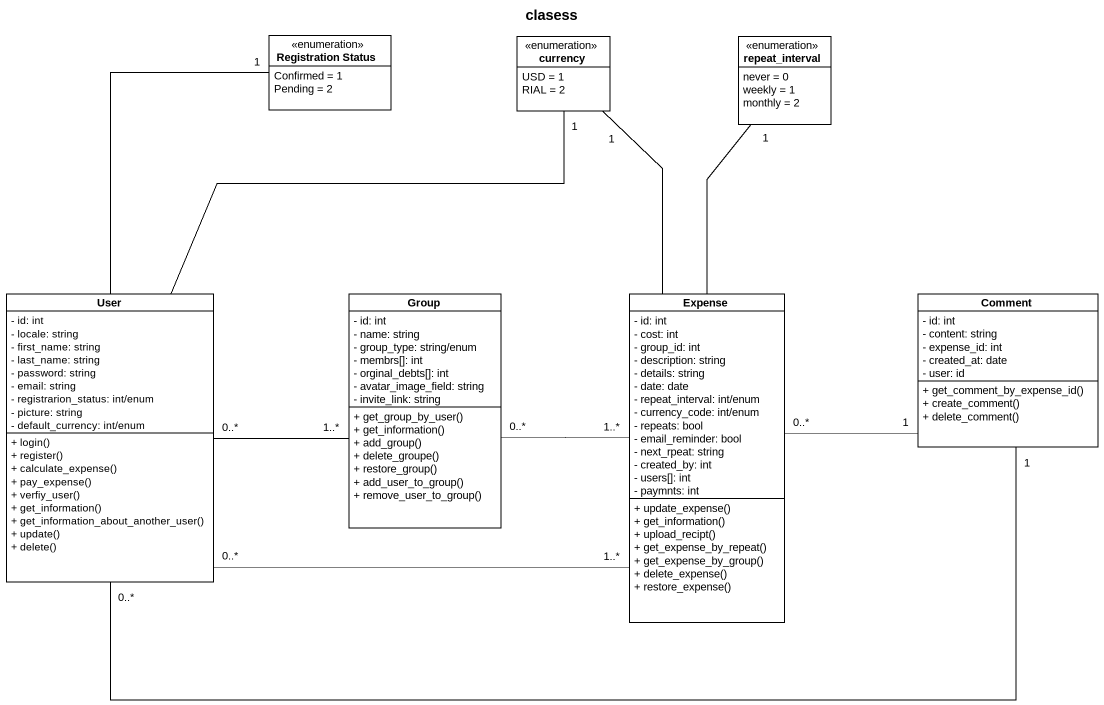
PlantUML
@startuml
title clasess
hide circle
hide empty members
skinparam classAttributeIconSize 0
enum "Registration Status" as Registration_Status {
  Confirmed = 1
  Pending = 2
}
enum currency {
  USD = 1
  RIAL = 2
}
enum repeat_interval {
  never = 0
  weekly = 1
  monthly = 2
}
class User {
  - id: int
  - locale: string
  - first_name: string
  - last_name: string
  - password: string
  - email: string
  - registrarion_status: int/enum
  - picture: string
  - default_currency: int/enum
  + login()
  + register()
  + calculate_expense()
  + pay_expense()
  + verfiy_user()
  + get_information()
  + get_information_about_another_user()
  + update()
  + delete()
}
class "Group" as Group_ {
  - id: int
  - name: string
  - group_type: string/enum
  - membrs[]: int
  - orginal_debts[]: int
  - avatar_image_field: string
  - invite_link: string
  + get_group_by_user()
  + get_information()
  + add_group()
  + delete_groupe()
  + restore_group()
  + add_user_to_group()
  + remove_user_to_group()
}
class Expense {
  - id: int
  - cost: int
  - group_id: int
  - description: string
  - details: string
  - date: date
  - repeat_interval: int/enum
  - currency_code: int/enum
  - repeats: bool
  - email_reminder: bool
  - next_rpeat: string
  - created_by: int
  - users[]: int
  - paymnts: int
  + update_expense()
  + get_information()
  + upload_recipt()
  + get_expense_by_repeat()
  + get_expense_by_group()
  + delete_expense()
  + restore_expense()
}
class Comment {
  - id: int
  - content: string
  - expense_id: int
  - created_at: date
  - user: id
  + get_comment_by_expense_id()
  + create_comment()
  + delete_comment()
}
Registration_Status "1" -- User
currency "1" -- User
currency "1" -- Expense
repeat_interval "1" -- Expense
User "0..*" -right- "1..*" Group_
User "0..*" -right- "1..*" Expense
User "0..*" -right- "1" Comment
Group_ "0..*" -right- "1..*" Expense
Expense "0..*" -right- "1" Comment
@enduml
